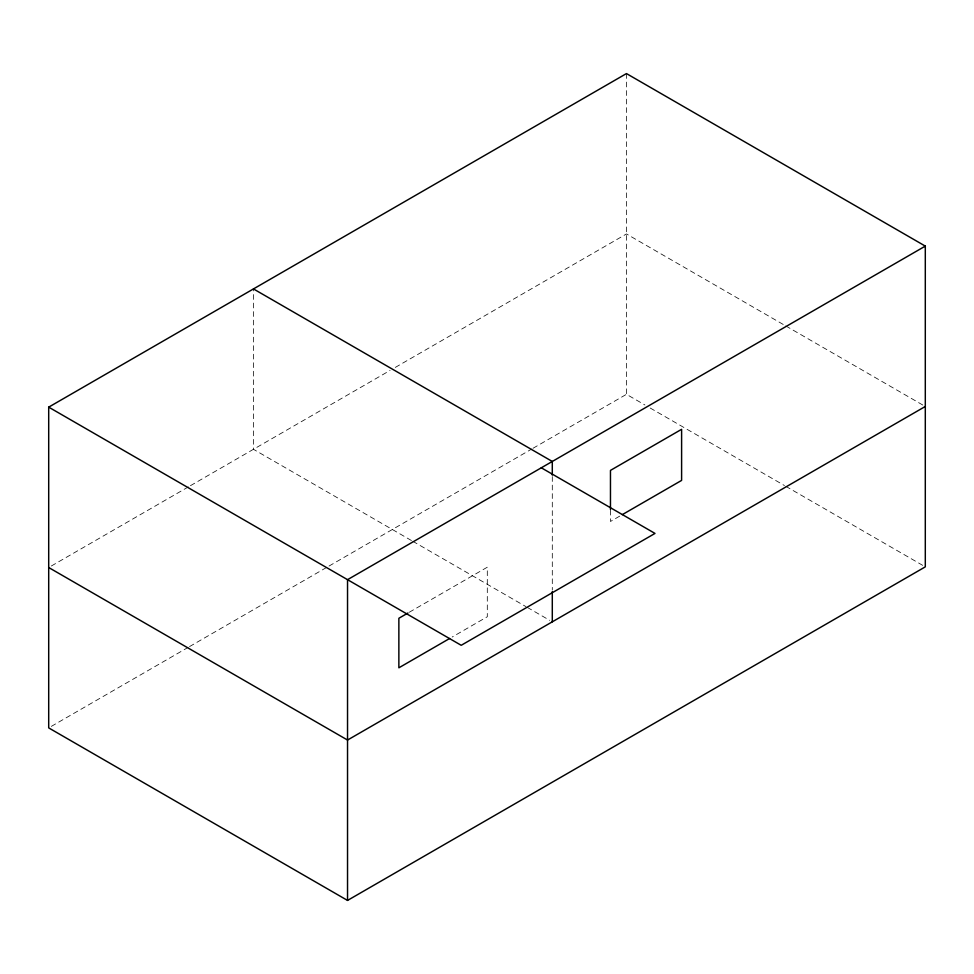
<?xml version="1.0" encoding="UTF-8"?>
<svg xmlns="http://www.w3.org/2000/svg" width="974" height="974" viewBox="0 0 974 974"><rect width="100%" height="100%" fill="white"/><g stroke="black" fill="none" stroke-linecap="round" stroke-linejoin="round"><path stroke-width="0.73" stroke-dasharray="4.87 3.65" d="M51.33 566.004L189.151 486.44M190.454 485.673L390.063 370.437M395.31 367.405L626.465 233.955L784.447 325.158M51.33 726.373L188.201 647.357M189.528 646.59L327.714 566.807M329.029 566.052L531.707 449.038M533.022 448.271L626.465 394.324L644.898 404.965M409.263 612.256L487.304 567.209L487.304 616.749L452.192 637.02M619.683 516.147L610.467 521.48L610.467 509.451M785.762 325.913L923.985 405.72M650.169 408.009L784.447 485.527M785.762 486.294L922.67 565.334M411.43 540.509L253.459 449.306L253.459 288.925M412.757 541.264L525.96 606.632M527.287 607.386L549.665 620.316M626.465 73.574L626.465 394.324M552.295 476.59L552.295 590.061"/><path stroke-width="1.46" d="M48.7 407.144L626.465 73.574L925.3 246.105L925.3 566.856L347.535 900.426L48.7 727.895L48.7 407.144L461.213 645.299L654.991 533.423L541.313 467.8M925.3 246.105L347.535 579.676L347.535 900.426M407.972 613.011L398.865 618.271L398.865 667.811L449.586 638.518M622.325 514.625L681.605 480.401L681.605 429.315L610.467 470.393L610.467 509.451M925.3 406.475L347.535 740.045L48.7 567.525M253.459 288.925L552.295 461.457L552.295 475.068M552.295 591.571L552.295 621.826"/></g></svg>
